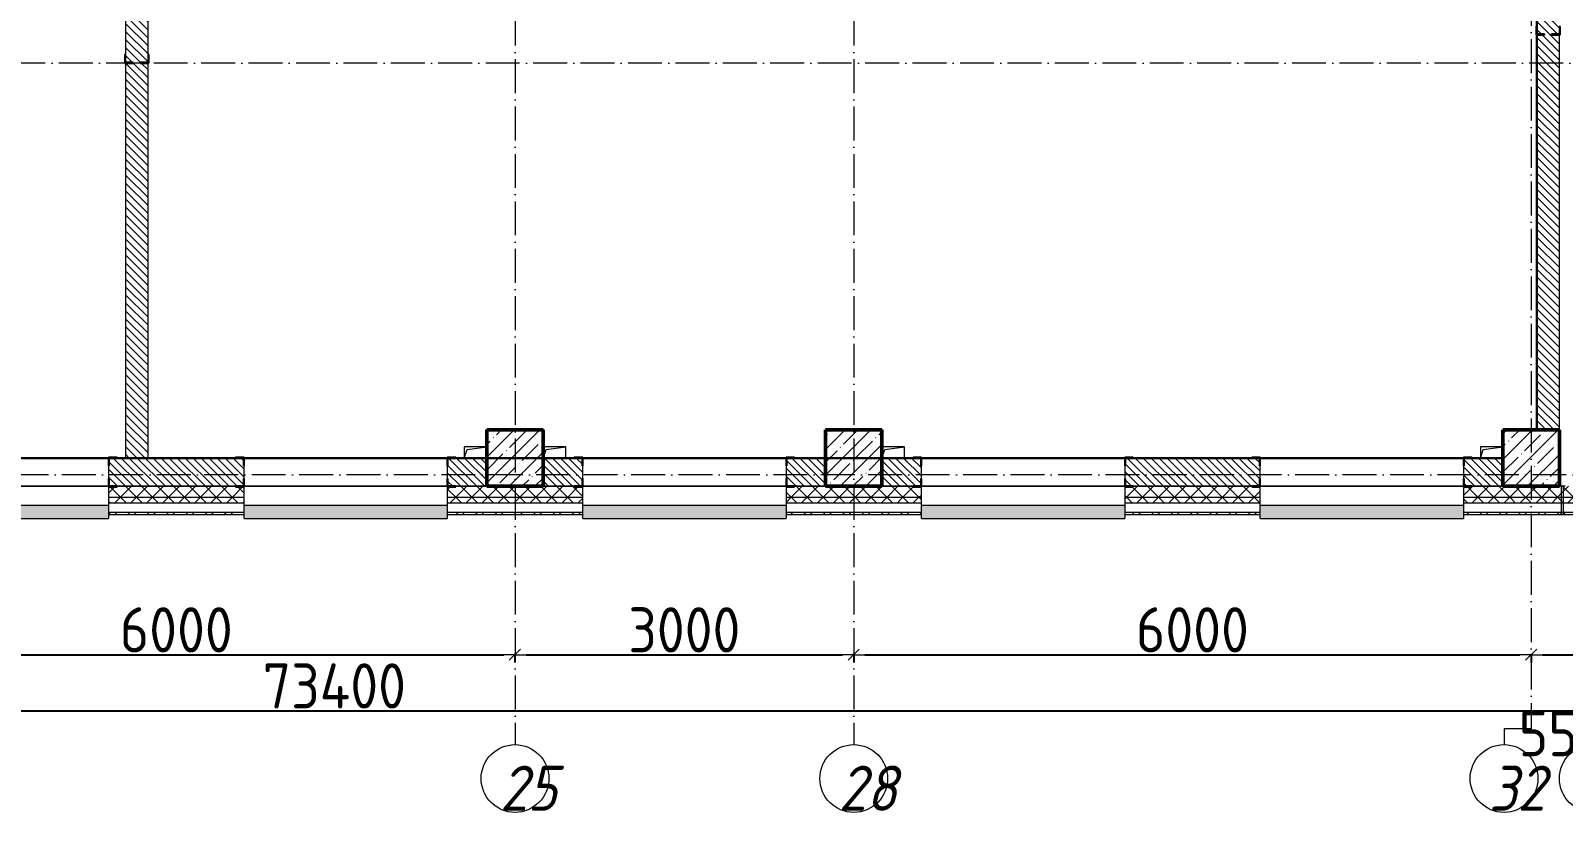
# Model space of a CAD drawing. Header units: millimetres. Extents: x -213536 to 1564669, y 70501 to 942238.
# Drawn here: x 581381 to 594956, y 338573 to 345500 of the extents above; entities that cross this region are included whole.
import ezdxf

# ---------------------------------------------------------------- set-up
doc = ezdxf.new("R2010")
doc.units = ezdxf.units.MM
doc.linetypes.add('50_200_ШТРИХ_1Т_ш5_п1_п1_', pattern=[700, 500, -100, 0, -100])
for name, color, linetype, lineweight in [('2.4) ПГП вычит ЖБбалки 0.4 м -', 24, 'Continuous', 30), ('5) Швы', 2, 'Continuous', 30), ('A-____-____-DIMS', 7, 'Continuous', 9), ('A-GENM-____-MCUT', 7, 'Continuous', 25), ('A-GENM-____-OTLN', 7, 'Continuous', 9), ('A-GENM-____-OTLN-1', 7, 'Continuous', 25), ('A-GLAZ-____-OTLN', 7, 'Continuous', 9), ('A-WALL-____-MCUT', 7, 'Continuous', 13), ('A-WALL-____-MCUT-1', 7, 'Continuous', 9), ('A-WALL-____-OTLN', 7, 'Continuous', 9), ('A-WALL-____-PATT-1', 7, 'Continuous', 9), ('A-WALL-FNSH-MCUT-1', 7, 'Continuous', 9), ('S-COLS-____-MCUT', 7, 'Continuous', 50), ('S-COLS-____-OTLN', 7, 'Continuous', 9), ('S-GRID-____-IDEN', 7, 'Continuous', 9), ('S-GRID-____-OTLN-1', 7, '50_200_ШТРИХ_1Т_ш5_п1_п1_', 9)]:
    doc.layers.add(name, color=color, linetype=linetype, lineweight=lineweight)
doc.layers.add('A-GLAZ-____-OTLN-1', color=7, linetype='Continuous', lineweight=9, true_color=0xc0c0c0)
doc.styles.add('ISOCPEUR_I_9', font='isocpeui.ttf', dxfattribs={"width": 0.9, "height": 250})
doc.styles.add('СПДС', font='isocpeur.ttf', dxfattribs={"width": 0.9})
doc.dimstyles.new('Размера А3', dxfattribs={"dimtxt": 200, "dimasz": 100, "dimexe": 70, "dimexo": 100, "dimgap": 20, "dimtad": 1, "dimdec": 0, "dimrnd": 10, "dimzin": 0, "dimdsep": 46, "dimtxsty": 'СПДС', "dimblk": 'ARROWHEAD_6', "dimcen": 1, "dimclrd": 256, "dimclre": 256, "dimclrt": 256, "dimazin": 0, "dimtfac": 1, "dimtdec": 0, "dimtmove": 2, "dimatfit": 3, "dimfxl": 1, "dimtolj": 1, "dimtzin": 0, "dimarcsym": 0})
pattern_1 = [(135, (549721.475, 286281.11), (-35.35534, -35.35534), [])]
pattern_2 = [(45, (549721.47, 286281.11), (-70.71068, 70.71068), []), (135, (549721.47, 286281.11), (-70.71068, -70.71068), [])]
pattern_3 = [(45, (549721.47, 286281.11), (-85.53659, 85.53659), []), (45, (549778.5, 286281.11), (-85.53659, 85.53659), [])]

# ---------------------------------------------------------------- blocks, each defined once
blk = doc.blocks.new('BSC_Колонна _Прямоугольная - 500х500-V14-АР1_План отверстий 3 этажа в осях 1-64_Ю-ЯЯ')
at = {"layer": 'S-COLS-____-OTLN'}
h = blk.add_hatch(dxfattribs=at)
h.set_pattern_fill('FP_21', color=256, style=0, pattern_type=2)
h.set_pattern_definition([(45, (-35950, -55431.04), (-114.04925, 114.04925), []), (45, (-35835.95, -55431.04), (-114.04925, 114.04925), [201.613, -40.323, 3.353, -36.97])])
h.paths.add_polyline_path([(-250, -250), (250, -250), (250, 250), (-250, 250), (-250, 178)], flags=0)
at = {"layer": 'S-COLS-____-MCUT'}
for p, q in [((250, 250), (-250, 250)), ((-250, 250), (-250, -250)), ((250, -250), (250, 250)), ((-250, -250), (250, -250))]:
    blk.add_line(p, q, dxfattribs=at)
blk = doc.blocks.new('BSC_Колонна _Прямоугольная - 500х500-V16-АР1_План отверстий 3 этажа в осях 1-64_Ю-ЯЯ')
at = {"layer": 'S-COLS-____-OTLN'}
h = blk.add_hatch(dxfattribs=at)
h.set_pattern_fill('FP_23', color=256, style=0, pattern_type=2)
h.set_pattern_definition([(45, (-44950, -55431.04), (-114.04925, 114.04925), []), (45, (-44835.95, -55431.04), (-114.04925, 114.04925), [201.613, -40.323, 3.353, -36.97])])
h.paths.add_polyline_path([(-250, -250), (250, -250), (250, 250), (-250, 250), (-250, 178)], flags=0)
at = {"layer": 'S-COLS-____-MCUT'}
for p, q in [((250, 250), (-250, 250)), ((-250, 250), (-250, -250)), ((250, -250), (250, 250)), ((-250, -250), (250, -250))]:
    blk.add_line(p, q, dxfattribs=at)
blk = doc.blocks.new('BSC_Колонна _Прямоугольная - 500х500-V44-АР1_План отверстий 3 этажа в осях 1-64_Ю-ЯЯ')
at = {"layer": 'S-COLS-____-OTLN'}
h = blk.add_hatch(dxfattribs=at)
h.set_pattern_fill('FP_52', color=256, style=0, pattern_type=2)
h.set_pattern_definition([(45, (-38950, -55431.04), (-114.04925, 114.04925), []), (45, (-38835.95, -55431.04), (-114.04925, 114.04925), [201.613, -40.323, 3.353, -36.97])])
h.paths.add_polyline_path([(-250, -250), (250, -250), (250, 250), (-250, 250)], flags=0)
at = {"layer": 'S-COLS-____-MCUT'}
for p, q in [((250, 250), (-250, 250)), ((-250, 250), (-250, -250)), ((250, -250), (250, 250)), ((-250, -250), (250, -250))]:
    blk.add_line(p, q, dxfattribs=at)
blk = doc.blocks.new('Фахверк_СКБ_Уголок - 250_2700-27497298-АР1_План отверстий 3 этажа в осях 1-64_Ю-ЯЯ')
at = {"layer": 'A-GENM-____-MCUT'}
for p, q in [((200, 181), (125, 181)), ((125, 181), (125, 106)), ((131, 106), (131, 175)), ((131, 175), (200, 175)), ((200, 175), (200, 181)), ((125, 106), (131, 106)), ((131, -6), (125, -6)), ((125, -6), (125, -81)), ((125, -81), (200, -81)), ((131, -75), (131, -6)), ((200, -75), (131, -75)), ((200, -81), (200, -75))]:
    blk.add_line(p, q, dxfattribs=at)
blk = doc.blocks.new('Фахверк_СКБ_Уголок - 200_3960-28339211-АР1_План отверстий 3 этажа в осях 1-64_Ю-ЯЯ')
at = {"layer": 'A-GENM-____-MCUT'}
for p, q in [((125, 156), (50, 156)), ((50, 156), (50, 150)), ((50, 150), (119, 150)), ((119, 150), (119, 81)), ((125, 81), (125, 156)), ((119, 81), (125, 81)), ((125, 19), (119, 19)), ((119, 19), (119, -50)), ((125, -56), (125, 19)), ((119, -50), (50, -50)), ((50, -50), (50, -56)), ((50, -56), (125, -56))]:
    blk.add_line(p, q, dxfattribs=at)
blk = doc.blocks.new('Фахверк_СКБ_Уголок - 200_3550-28267367-АР1_План отверстий 3 этажа в осях 1-64_Ю-ЯЯ')
at = {"layer": 'A-GENM-____-MCUT'}
for p, q in [((200, 156), (125, 156)), ((125, 156), (125, 81)), ((131, 81), (131, 150)), ((131, 150), (200, 150)), ((200, 150), (200, 156)), ((125, 81), (131, 81)), ((131, 19), (125, 19)), ((125, 19), (125, -56)), ((131, -50), (131, 19)), ((125, -56), (200, -56)), ((200, -50), (131, -50)), ((200, -56), (200, -50))]:
    blk.add_line(p, q, dxfattribs=at)
blk = doc.blocks.new('AR_Отверстие прямоугольное _в плите_ - AR_Отверстие прямоугольное _в плите_-V178-АР1_План отверстий 3 этажа в осях 1-64_Ю-ЯЯ')
at = {"layer": 'A-GENM-____-OTLN'}
for p, q in [((100, 50), (-100, 50)), ((-100, -50), (-75, 25)), ((-75, 25), (100, 50)), ((100, -50), (100, 50))]:
    blk.add_line(p, q, dxfattribs=at)
blk = doc.blocks.new('AR_Отверстие прямоугольное _в плите_ - AR_Отверстие прямоугольное _в плите_-V185-АР1_План отверстий 3 этажа в осях 1-64_Ю-ЯЯ')
at = {"layer": 'A-GENM-____-OTLN'}
for p, q in [((100, 50), (-100, 50)), ((-100, 50), (-100, -50)), ((-100, -50), (-75, 25)), ((-75, 25), (100, 50))]:
    blk.add_line(p, q, dxfattribs=at)
blk = doc.blocks.new('Отлив_СКБ - Отлив витража_120_НВФ-31885687-АР1_План отверстий 3 этажа в осях 1-64_Ю-ЯЯ')
at = {"layer": 'A-GLAZ-____-OTLN-1'}
for points in [[(0, -2), (1800, -2), (1800, 0), (0, 0)], [(945, -120), (1800, -120), (1800, -2), (0, -2), (0, -120), (878, -120)]]:
    blk.add_hatch(color=256, dxfattribs=at).paths.add_polyline_path(points, flags=0)
at = {"layer": 'A-GLAZ-____-OTLN'}
for p, q in [((0, 0), (1800, 0)), ((1800, -2), (0, -2)), ((0, -120), (0, -83)), ((0, -120), (1800, -120)), ((1800, -83), (1800, -120))]:
    blk.add_line(p, q, dxfattribs=at)
blk = doc.blocks.new('Стены 3 - Стены 4-31194751-АР1_План отверстий 3 этажа в осях 1-64_Ю-ЯЯ')
at = {"layer": 'A-WALL-____-MCUT'}
for p, q in [((-1799, 41030), (-1799, 41010)), ((-1549, 41030), (-1799, 41030)), ((-1799, 41010), (-1549, 41010)), ((-1549, 41010), (-1549, 41030))]:
    blk.add_line(p, q, dxfattribs=at)
blk = doc.blocks.new('Ось сетки - Круг_Ø6_00__ISO-2_5_0_9K_-25732049-АР1_План отверстий 3 этажа в осях 1-64_Ю-ЯЯ')
at = {"layer": 'S-GRID-____-IDEN'}
blk.add_circle((0, 0), 3, dxfattribs=at)
blk = doc.blocks.new('ARROWHEAD_6')
at = {"color": 0, "linetype": 'Continuous'}
for p, q in [((0, 0), (-1, 0)), ((-0.5, -0.5), (0.5, 0.5))]:
    blk.add_line(p, q, dxfattribs=at)
blk = doc.blocks.new('*D6039')
at = {"layer": 'A-____-____-DIMS', "lineweight": -2, "transparency": 16777216}
for p, q in [((579671, 339976), (579671, 339900)), ((579771, 339970), (585571, 339970)), ((585671, 339976), (585671, 339900))]:
    blk.add_line(p, q, dxfattribs=at)
at = {"layer": 'Defpoints', "color": 0, "lineweight": 30, "transparency": 16777216}
for p in [(579671, 340076), (585671, 340076), (585671, 339970)]:
    blk.add_point(p, dxfattribs=at)
at = {"layer": 'A-____-____-DIMS', "lineweight": -2, "transparency": 16777216, "xscale": 100, "yscale": 100, "zscale": 100, "rotation": 180}
blk.add_blockref('ARROWHEAD_6', (579671, 339970), dxfattribs=at)
at = {"layer": 'A-____-____-DIMS', "lineweight": -2, "transparency": 16777216, "xscale": 100, "yscale": 100, "zscale": 100}
blk.add_blockref('ARROWHEAD_6', (585671, 339970), dxfattribs=at)
at = {"layer": 'A-____-____-DIMS', "transparency": 16777216, "insert": (582671, 340190), "char_height": 400, "attachment_point": 5, "style": 'СПДС'}
blk.add_mtext('\\A1;6000', dxfattribs=at)
blk = doc.blocks.new('*D6040')
at = {"layer": 'A-____-____-DIMS', "lineweight": -2, "transparency": 16777216}
for p, q in [((585671, 339976), (585671, 339900)), ((585771, 339970), (588571, 339970)), ((588671, 339976), (588671, 339900))]:
    blk.add_line(p, q, dxfattribs=at)
at = {"layer": 'Defpoints', "color": 0, "lineweight": 30, "transparency": 16777216}
for p in [(585671, 340076), (588671, 340076), (588671, 339970)]:
    blk.add_point(p, dxfattribs=at)
at = {"layer": 'A-____-____-DIMS', "lineweight": -2, "transparency": 16777216, "xscale": 100, "yscale": 100, "zscale": 100, "rotation": 180}
blk.add_blockref('ARROWHEAD_6', (585671, 339970), dxfattribs=at)
at = {"layer": 'A-____-____-DIMS', "lineweight": -2, "transparency": 16777216, "xscale": 100, "yscale": 100, "zscale": 100}
blk.add_blockref('ARROWHEAD_6', (588671, 339970), dxfattribs=at)
at = {"layer": 'A-____-____-DIMS', "transparency": 16777216, "insert": (587171, 340190), "char_height": 400, "attachment_point": 5, "style": 'СПДС'}
blk.add_mtext('\\A1;3000', dxfattribs=at)
blk = doc.blocks.new('*D6041')
at = {"layer": 'A-____-____-DIMS', "lineweight": -2, "transparency": 16777216}
for p, q in [((588671, 339976), (588671, 339900)), ((588771, 339970), (594571, 339970)), ((594671, 339976), (594671, 339900))]:
    blk.add_line(p, q, dxfattribs=at)
at = {"layer": 'Defpoints', "color": 0, "lineweight": 30, "transparency": 16777216}
for p in [(588671, 340076), (594671, 340076), (594671, 339970)]:
    blk.add_point(p, dxfattribs=at)
at = {"layer": 'A-____-____-DIMS', "lineweight": -2, "transparency": 16777216, "xscale": 100, "yscale": 100, "zscale": 100, "rotation": 180}
blk.add_blockref('ARROWHEAD_6', (588671, 339970), dxfattribs=at)
at = {"layer": 'A-____-____-DIMS', "lineweight": -2, "transparency": 16777216, "xscale": 100, "yscale": 100, "zscale": 100}
blk.add_blockref('ARROWHEAD_6', (594671, 339970), dxfattribs=at)
at = {"layer": 'A-____-____-DIMS', "transparency": 16777216, "insert": (591671, 340190), "char_height": 400, "attachment_point": 5, "style": 'СПДС'}
blk.add_mtext('\\A1;6000', dxfattribs=at)
blk = doc.blocks.new('*D6042')
at = {"layer": 'A-____-____-DIMS', "lineweight": -2, "transparency": 16777216}
for p, q in [((594671, 339976), (594671, 339900)), ((594771, 339970), (595121, 339970)), ((595221, 339976), (595221, 339900))]:
    blk.add_line(p, q, dxfattribs=at)
at = {"layer": 'Defpoints', "color": 0, "lineweight": 30, "transparency": 16777216}
for p in [(594671, 340076), (595221, 340076), (595221, 339970)]:
    blk.add_point(p, dxfattribs=at)
at = {"layer": 'A-____-____-DIMS', "lineweight": -2, "transparency": 16777216, "xscale": 100, "yscale": 100, "zscale": 100, "rotation": 180}
blk.add_blockref('ARROWHEAD_6', (594671, 339970), dxfattribs=at)
at = {"layer": 'A-____-____-DIMS', "lineweight": -2, "transparency": 16777216, "xscale": 100, "yscale": 100, "zscale": 100}
blk.add_blockref('ARROWHEAD_6', (595221, 339970), dxfattribs=at)
at = {"layer": 'A-____-____-DIMS', "transparency": 16777216, "insert": (594946, 339270), "char_height": 400, "attachment_point": 5, "style": 'СПДС'}
blk.add_mtext('\\A1;550', dxfattribs=at)
blk = doc.blocks.new('*D6052')
at = {"layer": 'A-____-____-DIMS', "lineweight": -2, "transparency": 16777216}
for p, q in [((547371, 339479), (547371, 339403)), ((547471, 339473), (620671, 339473)), ((620771, 339479), (620771, 339403))]:
    blk.add_line(p, q, dxfattribs=at)
at = {"layer": 'Defpoints', "color": 0, "lineweight": 30, "transparency": 16777216}
for p in [(547371, 339579), (620771, 339579), (620771, 339473)]:
    blk.add_point(p, dxfattribs=at)
at = {"layer": 'A-____-____-DIMS', "lineweight": -2, "transparency": 16777216, "xscale": 100, "yscale": 100, "zscale": 100, "rotation": 180}
blk.add_blockref('ARROWHEAD_6', (547371, 339473), dxfattribs=at)
at = {"layer": 'A-____-____-DIMS', "lineweight": -2, "transparency": 16777216, "xscale": 100, "yscale": 100, "zscale": 100}
blk.add_blockref('ARROWHEAD_6', (620771, 339473), dxfattribs=at)
at = {"layer": 'A-____-____-DIMS', "transparency": 16777216, "insert": (584071, 339693), "char_height": 400, "attachment_point": 5, "style": 'СПДС'}
blk.add_mtext('\\A1;73400', dxfattribs=at)

msp = doc.modelspace()

# ---------------------------------------------------------------- hatches: boundary and pattern name
at = {"layer": 'A-WALL-____-PATT-1'}
h = msp.add_hatch(dxfattribs=at)
h.set_pattern_fill('FP_9', color=256, style=0, pattern_type=2)
h.set_pattern_definition(pattern_1)
h.paths.add_polyline_path([(582421.5, 341712.2), (582421.5, 345212.2), (582352.5, 345212.2), (582352.5, 345218.2), (582421.5, 345218.2), (582421.5, 349262.2), (582221.5, 349262.2), (582221.5, 345218.2), (582290.5, 345218.2), (582290.5, 345212.2), (582221.5, 345212.2), (582221.5, 341712.2), (582405.5, 341712.2)], flags=0)
h = msp.add_hatch(dxfattribs=at)
h.set_pattern_fill('FP_9', color=256, style=0, pattern_type=2)
h.set_pattern_definition(pattern_1)
h.paths.add_polyline_path([(594721.5, 341962.2), (594921.5, 341962.2), (594921.5, 345462.2), (594852.5, 345462.2), (594852.5, 345468.2), (594921.5, 345468.2), (594921.5, 348962.2), (594721.5, 348962.2), (594721.5, 345468.2), (594790.5, 345468.2), (594790.5, 345462.2), (594721.5, 345462.2), (594721.5, 343504.6)], flags=0)
h = msp.add_hatch(dxfattribs=at)
h.set_pattern_fill('FP_9', color=256, style=0, pattern_type=2)
h.set_pattern_definition(pattern_1)
h.paths.add_polyline_path([(583265.5, 341462.2), (583265.5, 341531.2), (583271.5, 341531.2), (583271.5, 341643.2), (583265.5, 341643.2), (583265.5, 341712.2), (582077.5, 341712.2), (582077.5, 341643.2), (582071.5, 341643.2), (582071.5, 341531.2), (582077.5, 341531.2), (582077.5, 341462.2), (583196.5, 341462.2)], flags=0)
h.paths.add_polyline_path([(585077.5, 341462.2), (585421.5, 341462.2), (585421.5, 341712.2), (585077.5, 341712.2), (585077.5, 341643.2), (585071.5, 341643.2), (585071.5, 341531.2), (585077.5, 341531.2)], flags=0)
h.paths.add_polyline_path([(580196.5, 341462.2), (580265.5, 341462.2), (580265.5, 341531.2), (580271.5, 341531.2), (580271.5, 341643.2), (580265.5, 341643.2), (580265.5, 341712.2), (579921.5, 341712.2), (579921.5, 341462.2)], flags=0)
h = msp.add_hatch(dxfattribs=at)
h.set_pattern_fill('FP_9', color=256, style=0, pattern_type=2)
h.set_pattern_definition(pattern_1)
h.paths.add_polyline_path([(588421.5, 341462.2), (588421.5, 341712.2), (588077.5, 341712.2), (588077.5, 341643.2), (588071.5, 341643.2), (588071.5, 341531.2), (588077.5, 341531.2), (588077.5, 341462.2), (588146.5, 341462.2)], flags=0)
h.paths.add_polyline_path([(585940.5, 341462.2), (586265.5, 341462.2), (586265.5, 341531.2), (586271.5, 341531.2), (586271.5, 341643.2), (586265.5, 341643.2), (586265.5, 341712.2), (585921.5, 341712.2), (585921.5, 341462.2)], flags=0)
h = msp.add_hatch(dxfattribs=at)
h.set_pattern_fill('FP_9', color=256, style=0, pattern_type=2)
h.set_pattern_definition(pattern_1)
h.paths.add_polyline_path([(594146.5, 341462.2), (594421.5, 341462.2), (594421.5, 341712.2), (594077.5, 341712.2), (594077.5, 341643.2), (594071.5, 341643.2), (594071.5, 341531.2), (594077.5, 341531.2), (594077.5, 341462.2)], flags=0)
h.paths.add_polyline_path([(592196.5, 341462.2), (592265.5, 341462.2), (592265.5, 341531.2), (592271.5, 341531.2), (592271.5, 341643.2), (592265.5, 341643.2), (592265.5, 341712.2), (591077.5, 341712.2), (591077.5, 341643.2), (591071.5, 341643.2), (591071.5, 341531.2), (591077.5, 341531.2), (591077.5, 341462.2), (592126.6, 341462.2)], flags=0)
h.paths.add_polyline_path([(588921.5, 341462.2), (589265.5, 341462.2), (589265.5, 341531.2), (589271.5, 341531.2), (589271.5, 341643.2), (589265.5, 341643.2), (589265.5, 341712.2), (588921.5, 341712.2)], flags=0)
h = msp.add_hatch(dxfattribs=at)
h.set_pattern_fill('FP_4', color=256, style=0, pattern_type=2)
h.set_pattern_definition(pattern_2)
h.paths.add_polyline_path([(623940.9, 341362.2), (624021.5, 341362.2), (624021.5, 341462.2), (617671.5, 341462.2), (617671.5, 341362.2), (620406, 341362.2)], flags=0)
h.paths.add_polyline_path([(613336.2, 341362.2), (613721.5, 341362.2), (613721.5, 341456.2), (613646.5, 341456.2), (613646.5, 341462.2), (612696.5, 341462.2), (612696.5, 341456.2), (612621.5, 341456.2), (612621.5, 341362.2), (612971.5, 341362.2)], flags=0)
h.paths.add_polyline_path([(615103.6, 341362.2), (616671.5, 341362.2), (616671.5, 341462.2), (614796.5, 341462.2), (614796.5, 341456.2), (614721.5, 341456.2), (614721.5, 341362.2)], flags=0)
h.paths.add_polyline_path([(609696.5, 341362.2), (610821.5, 341362.2), (610821.5, 341456.2), (610746.5, 341456.2), (610746.5, 341462.2), (609696.5, 341462.2), (609696.5, 341456.2), (609621.5, 341456.2), (609621.5, 341362.2), (609627.5, 341362.2)], flags=0)
h.paths.add_polyline_path([(607821.5, 341362.2), (607821.5, 341456.2), (607746.5, 341456.2), (607746.5, 341462.2), (606696.5, 341462.2), (606696.5, 341456.2), (606621.5, 341456.2), (606621.5, 341362.2), (607150, 341362.2)], flags=0)
h.paths.add_polyline_path([(603696.5, 341362.2), (604821.5, 341362.2), (604821.5, 341456.2), (604746.5, 341456.2), (604746.5, 341462.2), (603696.5, 341462.2), (603696.5, 341456.2), (603621.5, 341456.2), (603621.5, 341362.2)], flags=0)
h.paths.add_polyline_path([(601746.5, 341362.2), (601821.5, 341362.2), (601821.5, 341456.2), (601746.5, 341456.2), (601746.5, 341462.2), (600696.5, 341462.2), (600696.5, 341456.2), (600621.5, 341456.2), (600621.5, 341362.2), (600963.9, 341362.2)], flags=0)
h.paths.add_polyline_path([(597971.5, 341362.2), (598821.5, 341362.2), (598821.5, 341456.2), (598746.5, 341456.2), (598746.5, 341462.2), (597696.5, 341462.2), (597696.5, 341456.2), (597621.5, 341456.2), (597621.5, 341362.2), (597696.5, 341362.2)], flags=0)
h.paths.add_polyline_path([(595661.5, 341362.2), (595821.5, 341362.2), (595821.5, 341456.2), (595746.5, 341456.2), (595746.5, 341462.2), (594146.5, 341462.2), (594146.5, 341456.2), (594071.5, 341456.2), (594071.5, 341362.2), (594777.8, 341362.2)], flags=0)
h.paths.add_polyline_path([(592126.6, 341362.2), (592271.5, 341362.2), (592271.5, 341456.2), (592196.5, 341456.2), (592196.5, 341462.2), (591146.5, 341462.2), (591146.5, 341456.2), (591071.5, 341456.2), (591071.5, 341362.2)], flags=0)
h.paths.add_polyline_path([(589271.5, 341362.2), (589271.5, 341456.2), (589196.5, 341456.2), (589196.5, 341462.2), (588146.5, 341462.2), (588146.5, 341456.2), (588071.5, 341456.2), (588071.5, 341362.2), (588591.7, 341362.2)], flags=0)
h.paths.add_polyline_path([(585940.5, 341362.2), (586271.5, 341362.2), (586271.5, 341456.2), (586196.5, 341456.2), (586196.5, 341462.2), (585146.5, 341462.2), (585146.5, 341456.2), (585071.5, 341456.2), (585071.5, 341362.2), (585498.6, 341362.2)], flags=0)
h.paths.add_polyline_path([(582146.5, 341362.2), (583271.5, 341362.2), (583271.5, 341456.2), (583196.5, 341456.2), (583196.5, 341462.2), (582146.5, 341462.2), (582146.5, 341456.2), (582071.5, 341456.2), (582071.5, 341362.2), (582077.5, 341362.2)], flags=0)
h.paths.add_polyline_path([(579071.5, 341362.2), (580271.5, 341362.2), (580271.5, 341456.2), (580196.5, 341456.2), (580196.5, 341462.2), (579146.5, 341462.2), (579146.5, 341456.2), (579071.5, 341456.2)], flags=0)
h.paths.add_polyline_path([(577271.5, 341362.2), (577271.5, 341456.2), (577196.5, 341456.2), (577196.5, 341462.2), (576146.5, 341462.2), (576146.5, 341456.2), (576071.5, 341456.2), (576071.5, 341362.2), (577103.1, 341362.2)], flags=0)
h.paths.add_polyline_path([(573146.5, 341362.2), (574271.5, 341362.2), (574271.5, 341456.2), (574196.5, 341456.2), (574196.5, 341462.2), (573146.5, 341462.2), (573146.5, 341456.2), (573071.5, 341456.2), (573071.5, 341362.2), (573077.5, 341362.2)], flags=0)
h.paths.add_polyline_path([(571271.5, 341362.2), (571271.5, 341456.2), (571196.5, 341456.2), (571196.5, 341462.2), (570146.5, 341462.2), (570146.5, 341456.2), (570071.5, 341456.2), (570071.5, 341362.2), (571196.5, 341362.2)], flags=0)
h.paths.add_polyline_path([(567921.5, 341362.2), (568271.5, 341362.2), (568271.5, 341456.2), (568196.5, 341456.2), (568196.5, 341462.2), (567146.5, 341462.2), (567146.5, 341456.2), (567071.5, 341456.2), (567071.5, 341362.2), (567421.5, 341362.2)], flags=0)
h.paths.add_polyline_path([(566071.5, 341362.2), (566071.5, 341456.2), (565996.5, 341456.2), (565996.5, 341462.2), (556271.5, 341462.2), (556271.5, 341362.2), (565614.6, 341362.2)], flags=0)
h.paths.add_polyline_path([(555271.5, 341362.2), (555271.5, 341462.2), (547271.5, 341462.2), (547271.5, 341362.2), (553242.4, 341362.2)], flags=0)
h = msp.add_hatch(dxfattribs=at)
h.set_pattern_fill('FP_4', color=256, style=0, pattern_type=2)
h.set_pattern_definition(pattern_2)
h.paths.add_polyline_path([(624021.5, 341312.2), (624021.5, 341362.2), (617671.5, 341362.2), (617671.5, 341312.2), (623940.9, 341312.2)], flags=0)
h.paths.add_polyline_path([(616671.5, 341312.2), (616671.5, 341362.2), (614721.5, 341362.2), (614721.5, 341312.2), (615103.6, 341312.2)], flags=0)
h.paths.add_polyline_path([(610821.5, 341312.2), (610821.5, 341362.2), (609621.5, 341362.2), (609621.5, 341312.2), (609801.2, 341312.2)], flags=0)
h.paths.add_polyline_path([(613336.2, 341312.2), (613721.5, 341312.2), (613721.5, 341362.2), (612621.5, 341362.2), (612621.5, 341312.2)], flags=0)
h.paths.add_polyline_path([(607150, 341312.2), (607821.5, 341312.2), (607821.5, 341362.2), (606621.5, 341362.2), (606621.5, 341312.2)], flags=0)
h.paths.add_polyline_path([(604821.5, 341312.2), (604821.5, 341362.2), (603621.5, 341362.2), (603621.5, 341312.2), (604498.8, 341312.2)], flags=0)
h.paths.add_polyline_path([(601821.5, 341312.2), (601821.5, 341362.2), (600621.5, 341362.2), (600621.5, 341312.2), (600963.9, 341312.2)], flags=0)
h.paths.add_polyline_path([(598821.5, 341312.2), (598821.5, 341362.2), (597621.5, 341362.2), (597621.5, 341312.2), (598312.7, 341312.2)], flags=0)
h.paths.add_polyline_path([(595821.5, 341312.2), (595821.5, 341362.2), (594071.5, 341362.2), (594071.5, 341312.2), (595661.5, 341312.2)], flags=0)
h.paths.add_polyline_path([(592271.5, 341312.2), (592271.5, 341362.2), (591071.5, 341362.2), (591071.5, 341312.2), (592126.6, 341312.2)], flags=0)
h.paths.add_polyline_path([(589271.5, 341312.2), (589271.5, 341362.2), (588071.5, 341362.2), (588071.5, 341312.2), (588591.7, 341312.2)], flags=0)
h.paths.add_polyline_path([(586271.5, 341312.2), (586271.5, 341362.2), (585071.5, 341362.2), (585071.5, 341312.2), (585940.5, 341312.2)], flags=0)
h.paths.add_polyline_path([(582071.5, 341312.2), (583271.5, 341312.2), (583271.5, 341362.2), (582071.5, 341362.2)], flags=0)
h.paths.add_polyline_path([(579754.3, 341312.2), (580271.5, 341312.2), (580271.5, 341362.2), (579071.5, 341362.2), (579071.5, 341312.2)], flags=0)
h.paths.add_polyline_path([(577103.1, 341312.2), (577271.5, 341312.2), (577271.5, 341362.2), (576071.5, 341362.2), (576071.5, 341312.2), (576219.4, 341312.2)], flags=0)
h.paths.add_polyline_path([(574271.5, 341312.2), (574271.5, 341362.2), (573071.5, 341362.2), (573071.5, 341312.2), (573568.2, 341312.2)], flags=0)
h.paths.add_polyline_path([(570917, 341312.2), (571271.5, 341312.2), (571271.5, 341362.2), (570071.5, 341362.2), (570071.5, 341312.2)], flags=0)
h.paths.add_polyline_path([(568265.8, 341312.2), (568271.5, 341312.2), (568271.5, 341362.2), (567071.5, 341362.2), (567071.5, 341312.2), (567382.1, 341312.2)], flags=0)
h.paths.add_polyline_path([(565614.6, 341312.2), (566071.5, 341312.2), (566071.5, 341362.2), (556271.5, 341362.2), (556271.5, 341312.2), (563847.2, 341312.2)], flags=0)
h.paths.add_polyline_path([(555271.5, 341312.2), (555271.5, 341362.2), (547171.5, 341362.2), (547171.5, 341312.2), (553242.4, 341312.2)], flags=0)
h = msp.add_hatch(dxfattribs=at)
h.set_pattern_fill('FP_6', color=256, style=0, pattern_type=2)
h.set_pattern_definition(pattern_3)
h.paths.add_polyline_path([(594777.8, 341212.2), (594936.5, 341212.2), (594936.5, 341232.2), (594071.5, 341232.2), (594071.5, 341212.2)], flags=0)
h.paths.add_polyline_path([(592271.5, 341212.2), (592271.5, 341232.2), (591071.5, 341232.2), (591071.5, 341212.2), (592126.6, 341212.2)], flags=0)
h.paths.add_polyline_path([(589271.5, 341212.2), (589271.5, 341232.2), (588071.5, 341232.2), (588071.5, 341212.2), (588591.7, 341212.2)], flags=0)
h.paths.add_polyline_path([(586271.5, 341212.2), (586271.5, 341232.2), (585071.5, 341232.2), (585071.5, 341212.2), (585940.5, 341212.2)], flags=0)
h.paths.add_polyline_path([(583271.5, 341212.2), (583271.5, 341232.2), (582071.5, 341232.2), (582071.5, 341212.2), (582405.5, 341212.2)], flags=0)
h.paths.add_polyline_path([(579754.3, 341212.2), (580271.5, 341212.2), (580271.5, 341232.2), (579071.5, 341232.2), (579071.5, 341212.2)], flags=0)
h.paths.add_polyline_path([(577103.1, 341212.2), (577271.5, 341212.2), (577271.5, 341232.2), (576071.5, 341232.2), (576071.5, 341212.2), (576219.4, 341212.2)], flags=0)
h.paths.add_polyline_path([(573071.5, 341212.2), (574271.5, 341212.2), (574271.5, 341232.2), (573071.5, 341232.2)], flags=0)
h.paths.add_polyline_path([(570071.5, 341212.2), (571271.5, 341212.2), (571271.5, 341232.2), (570071.5, 341232.2)], flags=0)
h.paths.add_polyline_path([(567071.5, 341212.2), (568271.5, 341212.2), (568271.5, 341232.2), (567071.5, 341232.2)], flags=0)
h.paths.add_polyline_path([(566071.5, 341212.2), (566071.5, 341232.2), (556271.5, 341232.2), (556271.5, 341212.2), (565614.6, 341212.2)], flags=0)
h.paths.add_polyline_path([(555271.5, 341212.2), (555271.5, 341232.2), (547041.5, 341232.2), (547041.5, 341212.2), (553242.4, 341212.2)], flags=0)
h = msp.add_hatch(dxfattribs=at)
h.set_pattern_fill('FP_6', color=256, style=0, pattern_type=2)
h.set_pattern_definition(pattern_3)
h.paths.add_polyline_path([(609801.2, 341212.2), (610241.5, 341212.2), (610241.5, 341232.2), (609621.5, 341232.2), (609621.5, 341212.2)], flags=0)
h.paths.add_polyline_path([(607821.5, 341212.2), (607821.5, 341232.2), (606621.5, 341232.2), (606621.5, 341212.2), (607150, 341212.2)], flags=0)
h.paths.add_polyline_path([(603621.5, 341212.2), (604821.5, 341212.2), (604821.5, 341232.2), (603621.5, 341232.2)], flags=0)
h.paths.add_polyline_path([(601821.5, 341212.2), (601821.5, 341232.2), (600621.5, 341232.2), (600621.5, 341212.2), (600963.9, 341212.2)], flags=0)
h.paths.add_polyline_path([(598312.7, 341212.2), (598821.5, 341212.2), (598821.5, 341232.2), (597621.5, 341232.2), (597621.5, 341212.2)], flags=0)
h.paths.add_polyline_path([(595821.5, 341212.2), (595821.5, 341232.2), (594956.5, 341232.2), (594956.5, 341212.2), (595661.5, 341212.2)], flags=0)

# ---------------------------------------------------------------- linework, layer by layer
at = {"color": 2, "lineweight": 30}
msp.add_lwpolyline([(594421.5, 341712.2), (563371.5, 341712.2)], dxfattribs=at)
at = {"layer": '2.4) ПГП вычит ЖБбалки 0.4 м -'}
msp.add_lwpolyline([(594721.5, 341962.2), (594721.5, 348962.2)], dxfattribs=at)
at = {"layer": '5) Швы'}
for points in [[(585421.5, 341712.2), (585421.5, 341962.2), (585921.5, 341962.2), (585921.5, 341712.2)], [(588421.5, 341712.2), (588421.5, 341962.2), (588921.5, 341962.2), (588921.5, 341712.2)]]:
    msp.add_lwpolyline(points, dxfattribs=at)
at = {"layer": 'A-WALL-____-MCUT'}
for p, q in [((582221.5, 349262.2), (582221.5, 345287.2)), ((582421.5, 345287.2), (582421.5, 349262.2)), ((594721.5, 345462.2), (594721.5, 341962.2)), ((594921.5, 341962.2), (594921.5, 345462.2)), ((582221.5, 345212.2), (582221.5, 341712.2)), ((582421.5, 341712.2), (582421.5, 345212.2)), ((582221.5, 341712.2), (582146.5, 341712.2)), ((583196.5, 341712.2), (582421.5, 341712.2)), ((585421.5, 341712.2), (585146.5, 341712.2)), ((586196.5, 341712.2), (585921.5, 341712.2)), ((588421.5, 341712.2), (588146.5, 341712.2)), ((589196.5, 341712.2), (588921.5, 341712.2)), ((592196.5, 341712.2), (591146.5, 341712.2)), ((594421.5, 341712.2), (594146.5, 341712.2)), ((582071.5, 341643.2), (582071.5, 341531.2)), ((583271.5, 341531.2), (583271.5, 341643.2)), ((585071.5, 341643.2), (585071.5, 341531.2)), ((586271.5, 341531.2), (586271.5, 341643.2)), ((588071.5, 341643.2), (588071.5, 341531.2)), ((589271.5, 341531.2), (589271.5, 341643.2)), ((591071.5, 341643.2), (591071.5, 341531.2)), ((592271.5, 341531.2), (592271.5, 341643.2)), ((594071.5, 341643.2), (594071.5, 341531.2)), ((582071.5, 341456.2), (582071.5, 341232.2)), ((583271.5, 341232.2), (583271.5, 341456.2)), ((585071.5, 341456.2), (585071.5, 341232.2)), ((586271.5, 341232.2), (586271.5, 341456.2)), ((588071.5, 341456.2), (588071.5, 341232.2)), ((589271.5, 341232.2), (589271.5, 341456.2)), ((591071.5, 341456.2), (591071.5, 341232.2)), ((592271.5, 341232.2), (592271.5, 341456.2)), ((594071.5, 341456.2), (594071.5, 341232.2)), ((594971.5, 341462.2), (594921.5, 341462.2)), ((582071.5, 341232.2), (583271.5, 341232.2)), ((585071.5, 341232.2), (586271.5, 341232.2)), ((588071.5, 341232.2), (589271.5, 341232.2)), ((591071.5, 341232.2), (592271.5, 341232.2)), ((594071.5, 341232.2), (595821.5, 341232.2))]:
    msp.add_line(p, q, dxfattribs=at)
at = {"layer": 'A-WALL-____-MCUT-1'}
for p, q in [((582221.5, 341712.2), (582421.5, 341712.2)), ((583196.5, 341462.2), (582146.5, 341462.2)), ((582146.5, 341462.2), (583196.5, 341462.2)), ((585421.5, 341462.2), (585146.5, 341462.2)), ((585146.5, 341462.2), (585421.5, 341462.2)), ((586196.5, 341462.2), (585921.5, 341462.2)), ((585921.5, 341462.2), (586196.5, 341462.2)), ((588421.5, 341462.2), (588146.5, 341462.2)), ((588146.5, 341462.2), (588421.5, 341462.2)), ((589196.5, 341462.2), (588921.5, 341462.2)), ((588921.5, 341462.2), (589196.5, 341462.2)), ((592196.5, 341462.2), (591146.5, 341462.2)), ((591146.5, 341462.2), (592196.5, 341462.2)), ((594421.5, 341462.2), (594146.5, 341462.2)), ((594146.5, 341462.2), (594421.5, 341462.2)), ((583271.5, 341362.2), (582071.5, 341362.2)), ((583271.5, 341312.2), (582071.5, 341312.2)), ((586271.5, 341362.2), (585071.5, 341362.2)), ((586271.5, 341312.2), (585071.5, 341312.2)), ((589271.5, 341362.2), (588071.5, 341362.2)), ((589271.5, 341312.2), (588071.5, 341312.2)), ((592271.5, 341362.2), (591071.5, 341362.2)), ((592271.5, 341312.2), (591071.5, 341312.2)), ((595821.5, 341362.2), (594071.5, 341362.2)), ((595821.5, 341312.2), (594071.5, 341312.2))]:
    msp.add_line(p, q, dxfattribs=at)
at = {"layer": 'A-WALL-____-OTLN'}
for p, q in [((580271.5, 341712.2), (582071.5, 341712.2)), ((583271.5, 341712.2), (585071.5, 341712.2)), ((586271.5, 341712.2), (588071.5, 341712.2)), ((589271.5, 341712.2), (591071.5, 341712.2)), ((592271.5, 341712.2), (594071.5, 341712.2)), ((580271.5, 341462.2), (582071.5, 341462.2)), ((582071.5, 341462.2), (580271.5, 341462.2)), ((583271.5, 341462.2), (585071.5, 341462.2)), ((585071.5, 341462.2), (583271.5, 341462.2)), ((586271.5, 341462.2), (588071.5, 341462.2)), ((588071.5, 341462.2), (586271.5, 341462.2)), ((589271.5, 341462.2), (591071.5, 341462.2)), ((591071.5, 341462.2), (589271.5, 341462.2)), ((592271.5, 341462.2), (594071.5, 341462.2)), ((594071.5, 341462.2), (592271.5, 341462.2))]:
    msp.add_line(p, q, dxfattribs=at)
at = {"layer": 'A-WALL-FNSH-MCUT-1'}
for p, q in [((582071.5, 341232.2), (582071.5, 341232.2)), ((582071.5, 341232.2), (582071.5, 341212.2)), ((582071.5, 341212.2), (583271.5, 341212.2)), ((583271.5, 341212.2), (583271.5, 341232.2)), ((585071.5, 341232.2), (585071.5, 341232.2)), ((585071.5, 341232.2), (585071.5, 341212.2)), ((585071.5, 341212.2), (586271.5, 341212.2)), ((586271.5, 341212.2), (586271.5, 341232.2)), ((588071.5, 341232.2), (588071.5, 341212.2)), ((588071.5, 341212.2), (589271.5, 341212.2)), ((589271.5, 341212.2), (589271.5, 341232.2)), ((591071.5, 341232.2), (591071.5, 341232.2)), ((591071.5, 341232.2), (591071.5, 341212.2)), ((591071.5, 341212.2), (592271.5, 341212.2)), ((592271.5, 341212.2), (592271.5, 341232.2)), ((594071.5, 341232.2), (594071.5, 341232.2)), ((594071.5, 341232.2), (594071.5, 341212.2)), ((594071.5, 341212.2), (594936.5, 341212.2)), ((594936.5, 341212.2), (594936.5, 341232.2)), ((594956.5, 341232.2), (594956.5, 341212.2)), ((594956.5, 341212.2), (595821.5, 341212.2))]:
    msp.add_line(p, q, dxfattribs=at)
at = {"layer": 'S-GRID-____-OTLN-1', "color": 251, "ltscale": 0.6, "true_color": 0x636466}
for p, q in [((585671.5, 377174), (585671.5, 339172.7)), ((588671.5, 377174), (588671.5, 339172.7)), ((594671.5, 376930.3), (594671.5, 339311.4)), ((625201.5, 345212.2), (545052.7, 345212.2)), ((653795.9, 341562.2), (545052.7, 341562.2)), ((594431.1, 339311.4), (594431.1, 339172.7)), ((594671.5, 339311.4), (594431.1, 339311.4))]:
    msp.add_line(p, q, dxfattribs=at)

# ---------------------------------------------------------------- block references
at = {"layer": 'A-GENM-____-OTLN'}
for name, p in [('AR_Отверстие прямоугольное _в плите_ - AR_Отверстие прямоугольное _в плите_-V185-АР1_План отверстий 3 этажа в осях 1-64_Ю-ЯЯ', (585321.5, 341762.2)), ('AR_Отверстие прямоугольное _в плите_ - AR_Отверстие прямоугольное _в плите_-V178-АР1_План отверстий 3 этажа в осях 1-64_Ю-ЯЯ', (586021.5, 341762.2)), ('AR_Отверстие прямоугольное _в плите_ - AR_Отверстие прямоугольное _в плите_-V178-АР1_План отверстий 3 этажа в осях 1-64_Ю-ЯЯ', (589021.5, 341762.2)), ('AR_Отверстие прямоугольное _в плите_ - AR_Отверстие прямоугольное _в плите_-V185-АР1_План отверстий 3 этажа в осях 1-64_Ю-ЯЯ', (594321.5, 341762.2))]:
    msp.add_blockref(name, p, dxfattribs=at)
at = {"layer": 'A-GENM-____-OTLN-1'}
for name, p, rotation in [('Фахверк_СКБ_Уголок - 200_3550-28267367-АР1_План отверстий 3 этажа в осях 1-64_Ю-ЯЯ', (594871.5, 345337.2), 89.99999999999993), ('Фахверк_СКБ_Уголок - 200_3960-28339211-АР1_План отверстий 3 этажа в осях 1-64_Ю-ЯЯ', (582271.5, 345337.2), 269.9999999999999), ('Фахверк_СКБ_Уголок - 250_2700-27497298-АР1_План отверстий 3 этажа в осях 1-64_Ю-ЯЯ', (583396.5, 341637.2), 180), ('Фахверк_СКБ_Уголок - 250_2700-27497298-АР1_План отверстий 3 этажа в осях 1-64_Ю-ЯЯ', (586396.5, 341637.2), 180), ('Фахверк_СКБ_Уголок - 250_2700-27497298-АР1_План отверстий 3 этажа в осях 1-64_Ю-ЯЯ', (589396.5, 341637.2), 180), ('Фахверк_СКБ_Уголок - 250_2700-27497298-АР1_План отверстий 3 этажа в осях 1-64_Ю-ЯЯ', (592396.5, 341637.2), 180)]:
    msp.add_blockref(name, p, dxfattribs=dict(at, rotation=rotation))
for p in [(581946.5, 341537.2), (584946.5, 341537.2), (587946.5, 341537.2), (590946.5, 341537.2), (593946.5, 341537.2)]:
    msp.add_blockref('Фахверк_СКБ_Уголок - 250_2700-27497298-АР1_План отверстий 3 этажа в осях 1-64_Ю-ЯЯ', p, dxfattribs=at)
at = {"layer": 'A-GLAZ-____-OTLN'}
for p in [(580271.5, 341295.2), (583271.5, 341295.2), (586271.5, 341295.2), (589271.5, 341295.2), (592271.5, 341295.2)]:
    msp.add_blockref('Отлив_СКБ - Отлив витража_120_НВФ-31885687-АР1_План отверстий 3 этажа в осях 1-64_Ю-ЯЯ', p, dxfattribs=at)
at = {"layer": 'A-WALL-____-OTLN', "rotation": 89.9999999999999}
msp.add_blockref('Стены 3 - Стены 4-31194751-АР1_План отверстий 3 этажа в осях 1-64_Ю-ЯЯ', (635966.7, 343010.7), dxfattribs=at)
at = {"layer": 'S-COLS-____-OTLN'}
for name, p in [('BSC_Колонна _Прямоугольная - 500х500-V14-АР1_План отверстий 3 этажа в осях 1-64_Ю-ЯЯ', (585671.5, 341712.2)), ('BSC_Колонна _Прямоугольная - 500х500-V44-АР1_План отверстий 3 этажа в осях 1-64_Ю-ЯЯ', (588671.5, 341712.2)), ('BSC_Колонна _Прямоугольная - 500х500-V16-АР1_План отверстий 3 этажа в осях 1-64_Ю-ЯЯ', (594671.5, 341712.2))]:
    msp.add_blockref(name, p, dxfattribs=at)
at = {"layer": 'S-GRID-____-IDEN', "xscale": 99.99999999999993, "yscale": 99.99999999999993, "zscale": 99.99999999999993, "rotation": 180}
for p in [(585671.5, 338872.7), (588671.5, 338872.7), (594431.1, 338872.7), (595221.5, 338872.7)]:
    msp.add_blockref('Ось сетки - Круг_Ø6_00__ISO-2_5_0_9K_-25732049-АР1_План отверстий 3 этажа в осях 1-64_Ю-ЯЯ', p, dxfattribs=at)

# ---------------------------------------------------------------- texts
at = {"layer": 'S-GRID-____-IDEN', "char_height": 400, "width": 404.05, "attachment_point": 1, "style": 'ISOCPEUR_I_9'}
for s, insert in [('25', (585537.1, 338986.6)), ('28', (588537.1, 338986.6)), ('32', (594296.7, 338986.6))]:
    msp.add_mtext(s, dxfattribs=dict(at, insert=insert))

# ---------------------------------------------------------------- dimensions: what is measured, and where the dimension line sits
at = {"layer": 'A-____-____-DIMS'}
for base, p1, p2, picture, middle in [((585671.5, 339969.6), (579671.5, 340075.6), (585671.5, 340075.6), '*D6039', (582671.5, 340189.6)), ((588671.5, 339969.6), (585671.5, 340075.6), (588671.5, 340075.6), '*D6040', (587171.5, 340189.6)), ((594671.5, 339969.6), (588671.5, 340075.6), (594671.5, 340075.6), '*D6041', (591671.5, 340189.6)), ((595221.5, 339969.6), (594671.5, 340075.6), (595221.5, 340075.6), '*D6042', (594946.5, 339269.6)), ((620771.5, 339472.8), (547371.5, 339578.8), (620771.5, 339578.8), '*D6052', (584071.5, 339692.8))]:
    dim = msp.add_linear_dim(base=base, p1=p1, p2=p2, dimstyle='Размера А3', override={"dimtxt": 400}, dxfattribs=at)
    dim.commit()
    dim.dimension.update_dxf_attribs({"geometry": picture, "text_midpoint": middle})

doc.saveas('drawing.dxf')
